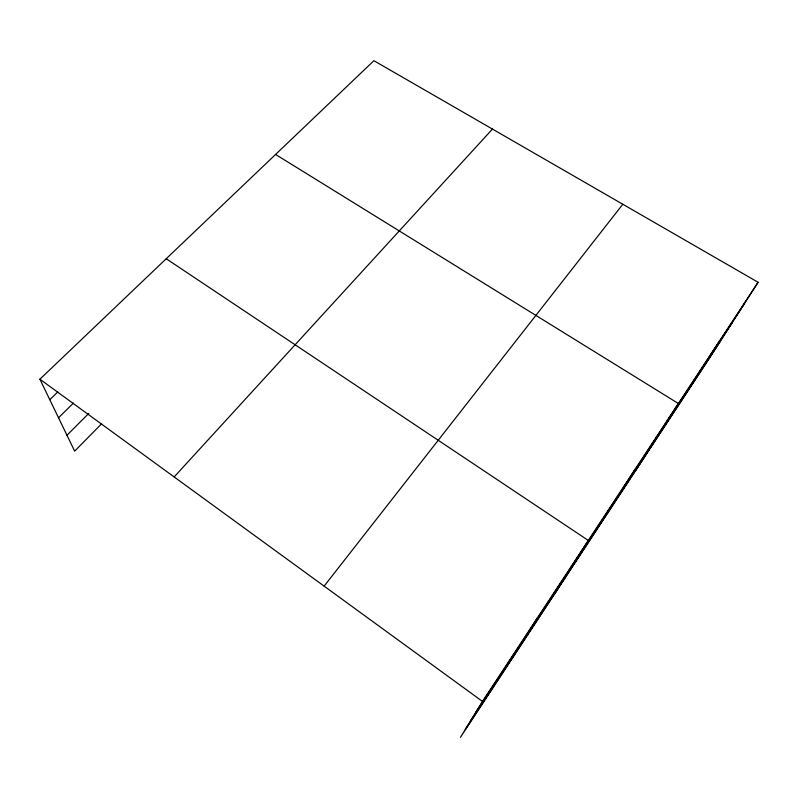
<?xml version="1.0" encoding="UTF-8"?>
<svg xmlns="http://www.w3.org/2000/svg" width="798" height="798" viewBox="0 0 798 798"><rect width="100%" height="100%" fill="white"/><g stroke="black" fill="none" stroke-linecap="round" stroke-linejoin="round"><path stroke-width="1.2" d="M758.1 282.273L482.471 701.412L460.466 737.302L709.452 358.222L758.1 282.273L373.903 60.698L39.9 379.21L74.653 451.149L101.635 423.768M529.443 630.639L537.613 617.552M554.371 594.33L588.316 540.455L166.223 258.742M624.116 486.64L635.088 469.324M635.926 470.162L678.37 403.509L275.589 154.453M706.759 360.925L719.716 340.646M465.274 729.462L720.325 341.245M476.127 711.746L744.384 303.689M470.581 720.794L732.185 322.741M324.128 586.141L622.809 204.258M174.163 476.955L492.466 129.077M66.972 435.239L88.807 413.374M58.533 417.773L73.486 403.03M49.795 399.688L57.775 391.938M39.9 379.21L482.471 701.412"/></g></svg>
